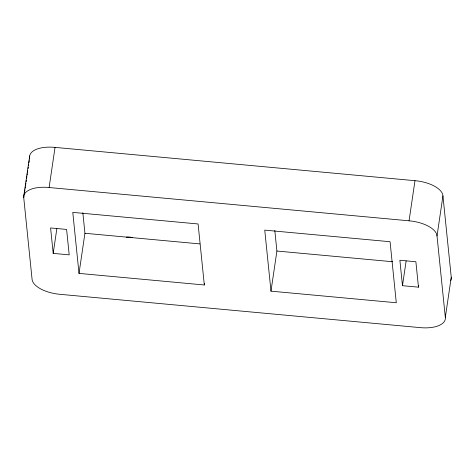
<?xml version="1.0" encoding="UTF-8"?>
<svg xmlns="http://www.w3.org/2000/svg" width="475" height="475" viewBox="0 0 475 475"><rect width="100%" height="100%" fill="white"/><g stroke="black" fill="none" stroke-linecap="round" stroke-linejoin="round"><path stroke-width="0.71" d="M23.756 196.116L29.682 155.99M29.462 159.101L29.676 157.647A26.469 12.267 8.4 0 1 55.041 147.398L414.984 180.69A26.469 12.267 8.4 0 1 442.943 195.872L451.25 277.234L445.324 317.353A26.469 12.267 8.4 0 1 419.959 327.602L60.016 294.31A26.469 12.267 8.4 0 1 32.057 279.128L23.75 197.766L23.964 196.306M24.183 194.845L24.938 189.739M25.151 188.284L25.365 186.823M25.579 185.363L25.905 183.178M26.119 181.717L26.333 180.257M26.552 178.802L26.873 176.611M27.087 175.15L27.307 173.69M27.52 172.235L27.734 170.774M28.061 168.583L28.274 167.129M28.488 165.668L28.708 164.208M28.922 162.753L29.242 160.562M23.75 197.766A26.469 12.267 8.4 0 1 49.115 187.518L55.041 147.398M53.194 253.383L50.599 227.953L66.601 229.437L69.196 254.861L53.194 253.383L56.858 228.576M204.541 283.533L204.321 284.988L79.01 273.398L84.936 233.278L82.834 212.687M270.982 291.157L264.753 230.132L390.064 241.722L396.293 302.747L270.982 291.157L276.907 251.032L274.805 230.446M445.324 317.353L437.018 235.992A26.469 12.267 8.4 0 0 409.058 220.816L414.984 180.69M418.689 285.707L418.475 287.167L402.479 285.689L406.137 260.888M437.018 235.992L442.943 195.872M49.115 187.518L409.058 220.816M84.936 233.278L199.928 243.912M276.907 251.032L392.635 261.737M418.475 287.167L415.88 261.743L399.879 260.264L402.479 285.689M204.321 284.988L198.093 223.968L72.782 212.378L79.01 273.398M451.25 277.234A26.469 12.267 8.4 0 1 450.775 280.47M126.326 237.191A6.056 2.808 8.4 0 1 132.311 237.643"/></g></svg>
